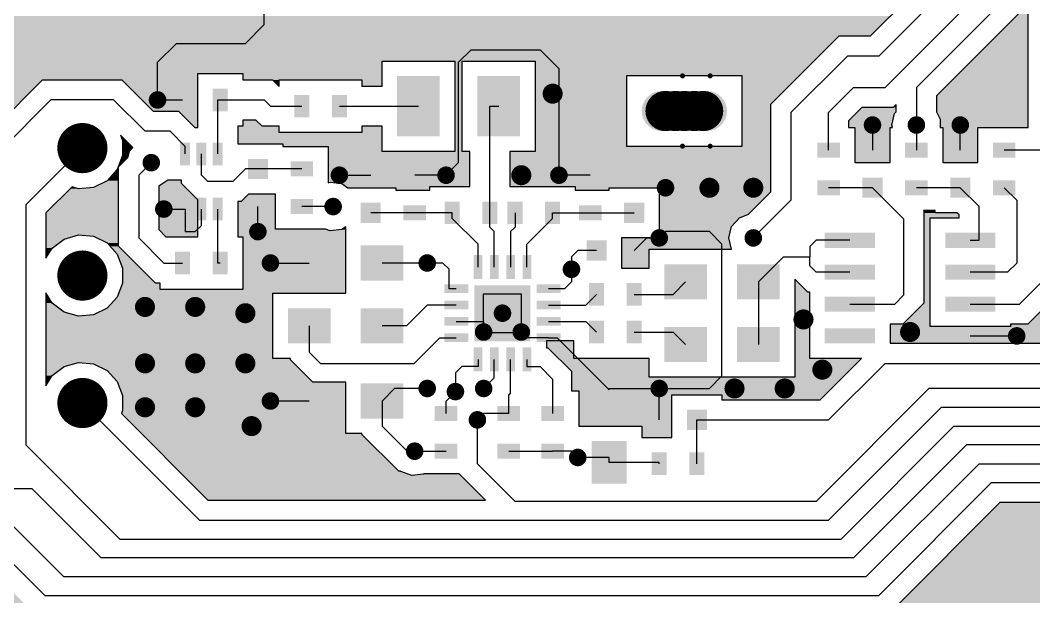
# Model space of a CAD drawing. Extents: x 295 to 953, y 10 to 290.
# Drawn here: x 731.6 to 798.2, y 148.9 to 186.8 of the extents above; entities that cross this region are included whole.
import ezdxf

# ---------------------------------------------------------------- set-up
doc = ezdxf.new("R2010")
doc.units = 0
doc.header["$LTSCALE"] = 5
doc.header["$MEASUREMENT"] = 0
doc.layers.get('0').update_dxf_attribs({"linetype": 'CONTINUOUS', "lineweight": 25})
doc.layers.add('16_COMP_GBR', color=1, linetype='CONTINUOUS')

msp = doc.modelspace()

# ---------------------------------------------------------------- linework, layer by layer
for points, const_width in [([(775.053, 183.106, 1), (775.218, 183.106, 1)], 0.165), ([(776.868, 183.106, 1), (777.033, 183.106, 1)], 0.165), ([(740.314, 181.525, 1), (740.891, 181.525, 1)], 0.577), ([(766.26, 181.938, 1), (766.92, 181.938, 1)], 0.66), ([(773.355, 180.796, 1), (774.675, 180.796, 1)], 1.32), ([(774.015, 180.796, 1), (775.335, 180.796, 1)], 1.32), ([(774.593, 180.796, 1), (775.913, 180.796, 1)], 1.32), ([(775.253, 180.796, 1), (776.573, 180.796, 1)], 1.32), ([(775.83, 180.796, 1), (777.15, 180.796, 1)], 1.32), ([(734.836, 178.357, 1), (736.486, 178.357, 1)], 1.65), ([(787.339, 179.875, 1), (787.916, 179.875, 1)], 0.577), ([(790.226, 179.875, 1), (790.804, 179.875, 1)], 0.577), ([(793.114, 179.875, 1), (793.691, 179.875, 1)], 0.577), ([(775.053, 178.486, 1), (775.218, 178.486, 1)], 0.165), ([(776.868, 178.486, 1), (777.033, 178.486, 1)], 0.165), ([(739.901, 177.4, 1), (740.479, 177.4, 1)], 0.577), ([(752.276, 176.575, 1), (752.854, 176.575, 1)], 0.577), ([(759.289, 176.575, 1), (759.866, 176.575, 1)], 0.577), ([(764.198, 176.575, 1), (764.858, 176.575, 1)], 0.66), ([(766.714, 176.575, 1), (767.291, 176.575, 1)], 0.577), ([(773.726, 175.75, 1), (774.304, 175.75, 1)], 0.577), ([(776.573, 175.75, 1), (777.233, 175.75, 1)], 0.66), ([(779.46, 175.75, 1), (780.12, 175.75, 1)], 0.66), ([(740.726, 174.348, 1), (741.304, 174.348, 1)], 0.577), ([(751.864, 174.513, 1), (752.441, 174.513, 1)], 0.577), ([(746.914, 172.863, 1), (747.491, 172.863, 1)], 0.577), ([(773.314, 172.45, 1), (773.891, 172.45, 1)], 0.577), ([(779.501, 172.45, 1), (780.079, 172.45, 1)], 0.577), ([(734.836, 169.975, 1), (736.486, 169.975, 1)], 1.65), ([(747.739, 170.8, 1), (748.316, 170.8, 1)], 0.577), ([(758.051, 170.8, 1), (758.629, 170.8, 1)], 0.577), ([(767.539, 170.388, 1), (768.116, 170.388, 1)], 0.577), ([(739.448, 167.913, 1), (740.108, 167.913, 1)], 0.66), ([(742.748, 167.913, 1), (743.408, 167.913, 1)], 0.66), ([(746.048, 167.5, 1), (746.708, 167.5, 1)], 0.66), ([(763.001, 167.5, 1), (763.579, 167.5, 1)], 0.577), ([(782.76, 167.088, 1), (783.42, 167.088, 1)], 0.66), ([(761.764, 166.263, 1), (762.341, 166.263, 1)], 0.577), ([(764.239, 166.263, 1), (764.816, 166.263, 1)], 0.577), ([(789.773, 166.263, 1), (790.433, 166.263, 1)], 0.66), ([(796.826, 166.007, 1), (797.404, 166.007, 1)], 0.577), ([(739.448, 164.2, 1), (740.108, 164.2, 1)], 0.66), ([(742.748, 164.2, 1), (743.408, 164.2, 1)], 0.66), ([(746.048, 164.2, 1), (746.708, 164.2, 1)], 0.66), ([(783.998, 163.788, 1), (784.658, 163.788, 1)], 0.66), ([(734.836, 161.593, 1), (736.486, 161.593, 1)], 1.65), ([(758.051, 162.55, 1), (758.629, 162.55, 1)], 0.577), ([(759.908, 162.344, 1), (760.485, 162.344, 1)], 0.577), ([(761.764, 162.55, 1), (762.341, 162.55, 1)], 0.577), ([(773.314, 162.55, 1), (773.891, 162.55, 1)], 0.577), ([(778.223, 162.55, 1), (778.883, 162.55, 1)], 0.66), ([(781.523, 162.55, 1), (782.183, 162.55, 1)], 0.66), ([(747.739, 161.725, 1), (748.316, 161.725, 1)], 0.577), ([(739.448, 161.313, 1), (740.108, 161.313, 1)], 0.66), ([(742.748, 161.313, 1), (743.408, 161.313, 1)], 0.66), ([(746.46, 160.075, 1), (747.12, 160.075, 1)], 0.66), ([(761.351, 160.488, 1), (761.929, 160.488, 1)], 0.577), ([(757.226, 158.425, 1), (757.804, 158.425, 1)], 0.577), ([(767.951, 158.013, 1), (768.529, 158.013, 1)], 0.577)]:
    msp.add_lwpolyline(points, format="xyb", close=True, dxfattribs=dict(const_width=const_width))
for points in [[(759.165, 183.093), (759.165, 179.133), (756.36, 183.093), (756.36, 179.133)], [(764.445, 183.093), (764.445, 179.133), (761.64, 183.093), (761.64, 179.133)], [(742.748, 182.268), (742.748, 180.783), (741.758, 182.268), (741.758, 180.783)], [(745.223, 182.268), (745.223, 180.783), (744.233, 182.268), (744.233, 180.783)], [(750.585, 181.855), (750.585, 180.37), (749.595, 181.855), (749.595, 180.37)], [(753.06, 181.855), (753.06, 180.37), (752.07, 181.855), (752.07, 180.37)], [(742.748, 178.72), (742.748, 177.235), (742.088, 178.72), (742.088, 177.235)], [(743.82, 178.72), (743.82, 177.235), (743.16, 178.72), (743.16, 177.235)], [(744.893, 178.72), (744.893, 177.235), (744.233, 178.72), (744.233, 177.235)], [(785.483, 178.72), (785.483, 177.73), (783.998, 178.72), (783.998, 177.73)], [(788.288, 178.885), (788.288, 177.565), (786.968, 178.885), (786.968, 177.565)], [(791.258, 178.72), (791.258, 177.73), (789.773, 178.72), (789.773, 177.73)], [(794.063, 178.885), (794.063, 177.565), (792.743, 178.885), (792.743, 177.565)], [(797.033, 178.72), (797.033, 177.73), (795.548, 178.72), (795.548, 177.73)], [(747.863, 177.648), (747.863, 176.328), (746.543, 177.648), (746.543, 176.328)], [(750.833, 177.483), (750.833, 176.493), (749.348, 177.483), (749.348, 176.493)], [(755.288, 177.235), (755.288, 175.915), (753.968, 177.235), (753.968, 175.915)], [(758.258, 177.07), (758.258, 176.08), (756.773, 177.07), (756.773, 176.08)], [(769.808, 177.07), (769.808, 176.08), (768.323, 177.07), (768.323, 176.08)], [(772.613, 177.235), (772.613, 175.915), (771.293, 177.235), (771.293, 175.915)], [(785.483, 176.245), (785.483, 175.255), (783.998, 176.245), (783.998, 175.255)], [(788.288, 176.41), (788.288, 175.09), (786.968, 176.41), (786.968, 175.09)], [(791.258, 176.245), (791.258, 175.255), (789.773, 176.245), (789.773, 175.255)], [(794.063, 176.41), (794.063, 175.09), (792.743, 176.41), (792.743, 175.09)], [(797.033, 176.245), (797.033, 175.255), (795.548, 176.245), (795.548, 175.255)], [(742.748, 175.09), (742.748, 173.605), (742.088, 175.09), (742.088, 173.605)], [(743.82, 175.09), (743.82, 173.605), (743.16, 175.09), (743.16, 173.605)], [(744.893, 175.09), (744.893, 173.605), (744.233, 175.09), (744.233, 173.605)], [(747.863, 175.173), (747.863, 173.853), (746.543, 175.173), (746.543, 173.853)], [(750.833, 175.008), (750.833, 174.018), (749.348, 175.008), (749.348, 174.018)], [(755.288, 174.76), (755.288, 173.44), (753.968, 174.76), (753.968, 173.44)], [(760.485, 174.843), (760.485, 173.358), (759.495, 174.843), (759.495, 173.358)], [(762.96, 174.843), (762.96, 173.358), (761.97, 174.843), (761.97, 173.358)], [(764.61, 174.843), (764.61, 173.358), (763.62, 174.843), (763.62, 173.358)], [(767.085, 174.843), (767.085, 173.358), (766.095, 174.843), (766.095, 173.358)], [(772.613, 174.76), (772.613, 173.44), (771.293, 174.76), (771.293, 173.44)], [(758.258, 174.595), (758.258, 173.605), (756.773, 174.595), (756.773, 173.605)], [(769.808, 174.595), (769.808, 173.605), (768.323, 174.595), (768.323, 173.605)], [(787.793, 172.788), (787.793, 171.798), (784.493, 172.788), (784.493, 171.798)], [(795.713, 172.788), (795.713, 171.798), (792.413, 172.788), (792.413, 171.798)], [(770.138, 172.285), (770.138, 170.965), (768.818, 172.285), (768.818, 170.965)], [(772.613, 172.285), (772.613, 170.965), (771.293, 172.285), (771.293, 170.965)], [(742.748, 171.543), (742.748, 170.058), (741.758, 171.543), (741.758, 170.058)], [(745.223, 171.543), (745.223, 170.058), (744.233, 171.543), (744.233, 170.058)], [(751.988, 171.955), (751.988, 169.645), (749.183, 171.955), (749.183, 169.645)], [(756.773, 171.955), (756.773, 169.645), (753.968, 171.955), (753.968, 169.645)], [(761.97, 171.32), (761.97, 169.752), (761.393, 171.32), (761.393, 169.752)], [(763.043, 171.32), (763.043, 169.752), (762.465, 171.32), (762.465, 169.752)], [(764.115, 171.32), (764.115, 169.752), (763.538, 171.32), (763.538, 169.752)], [(765.188, 171.32), (765.188, 169.752), (764.61, 171.32), (764.61, 169.752)], [(776.738, 170.718), (776.738, 168.408), (773.933, 170.718), (773.933, 168.408)], [(781.523, 170.718), (781.523, 168.408), (778.718, 170.718), (778.718, 168.408)], [(787.793, 170.693), (787.793, 169.703), (784.493, 170.693), (784.493, 169.703)], [(795.713, 170.693), (795.713, 169.703), (792.413, 170.693), (792.413, 169.703)], [(761.038, 169.398), (761.038, 168.82), (759.47, 169.398), (759.47, 168.82)], [(765.13, 169.34), (765.13, 165.66), (761.45, 169.34), (761.45, 165.66)], [(767.11, 169.398), (767.11, 168.82), (765.542, 169.398), (765.542, 168.82)], [(769.973, 169.48), (769.973, 167.995), (768.983, 169.48), (768.983, 167.995)], [(772.448, 169.48), (772.448, 167.995), (771.458, 169.48), (771.458, 167.995)], [(761.038, 168.325), (761.038, 167.748), (759.47, 168.325), (759.47, 167.748)], [(767.11, 168.325), (767.11, 167.748), (765.542, 168.325), (765.542, 167.748)], [(787.793, 168.597), (787.793, 167.607), (784.493, 168.597), (784.493, 167.607)], [(795.713, 168.597), (795.713, 167.607), (792.413, 168.597), (792.413, 167.607)], [(751.988, 167.83), (751.988, 165.52), (749.183, 167.83), (749.183, 165.52)], [(756.773, 167.83), (756.773, 165.52), (753.968, 167.83), (753.968, 165.52)], [(761.038, 167.253), (761.038, 166.675), (759.47, 167.253), (759.47, 166.675)], [(767.11, 167.253), (767.11, 166.675), (765.542, 167.253), (765.542, 166.675)], [(769.973, 167.005), (769.973, 165.52), (768.983, 167.005), (768.983, 165.52)], [(772.448, 167.005), (772.448, 165.52), (771.458, 167.005), (771.458, 165.52)], [(761.038, 166.18), (761.038, 165.603), (759.47, 166.18), (759.47, 165.603)], [(767.11, 166.18), (767.11, 165.603), (765.542, 166.18), (765.542, 165.603)], [(776.738, 166.593), (776.738, 164.283), (773.933, 166.593), (773.933, 164.283)], [(781.523, 166.593), (781.523, 164.283), (778.718, 166.593), (778.718, 164.283)], [(787.793, 166.502), (787.793, 165.512), (784.493, 166.502), (784.493, 165.512)], [(795.713, 166.502), (795.713, 165.512), (792.413, 166.502), (792.413, 165.512)], [(761.97, 165.248), (761.97, 163.68), (761.393, 165.248), (761.393, 163.68)], [(763.043, 165.248), (763.043, 163.68), (762.465, 165.248), (762.465, 163.68)], [(764.115, 165.248), (764.115, 163.68), (763.538, 165.248), (763.538, 163.68)], [(765.188, 165.248), (765.188, 163.68), (764.61, 165.248), (764.61, 163.68)], [(771.458, 163.87), (771.458, 161.065), (769.148, 163.87), (769.148, 161.065)], [(751.988, 162.88), (751.988, 160.57), (749.183, 162.88), (749.183, 160.57)], [(756.773, 162.88), (756.773, 160.57), (753.968, 162.88), (753.968, 160.57)], [(760.32, 161.395), (760.32, 160.405), (758.835, 161.395), (758.835, 160.405)], [(764.445, 161.395), (764.445, 160.405), (762.96, 161.395), (762.96, 160.405)], [(767.333, 161.395), (767.333, 160.405), (765.848, 161.395), (765.848, 160.405)], [(774.263, 161.148), (774.263, 159.828), (772.943, 161.148), (772.943, 159.828)], [(776.738, 161.148), (776.738, 159.828), (775.418, 161.148), (775.418, 159.828)], [(760.32, 158.92), (760.32, 157.93), (758.835, 158.92), (758.835, 157.93)], [(764.445, 158.92), (764.445, 157.93), (762.96, 158.92), (762.96, 157.93)], [(767.333, 158.92), (767.333, 157.93), (765.848, 158.92), (765.848, 157.93)], [(771.458, 159.085), (771.458, 156.28), (769.148, 159.085), (769.148, 156.28)], [(774.098, 158.343), (774.098, 156.858), (773.108, 158.343), (773.108, 156.858)], [(776.573, 158.343), (776.573, 156.858), (775.583, 158.343), (775.583, 156.858)]]:
    msp.add_solid(points)
at = {"layer": '16_COMP_GBR', "color": 7}
for p, q in [((797.528, 191.425), (788.453, 182.35)), ((790.515, 182.35), (799.59, 191.425)), ((787.494, 185.732), (792.695, 190.935)), ((800.91, 190.879), (791.835, 181.804)), ((747.615, 186.475), (747.615, 190.188)), ((794.228, 190.6), (788.04, 184.413)), ((797.858, 179.71), (797.858, 187.574)), ((747.615, 186.475), (746.378, 185.238)), ((780.945, 181.246), (785.431, 185.732)), ((785.431, 185.732), (787.494, 185.732)), ((741.84, 185.238), (740.603, 184)), ((741.84, 185.238), (746.378, 185.238)), ((761.228, 184.825), (760.403, 184)), ((761.228, 184.825), (765.765, 184.825)), ((767.003, 183.588), (765.765, 184.825)), ((740.603, 181.525), (740.603, 184)), ((755.37, 184.083), (760.155, 184.083)), ((755.37, 182.433), (755.37, 184.083)), ((760.155, 184.083), (760.155, 178.143)), ((760.403, 177.4), (760.403, 184)), ((760.65, 184.083), (765.435, 184.083)), ((760.65, 178.143), (760.65, 184.083)), ((765.435, 184.083), (765.435, 178.143)), ((782.265, 180.7), (785.978, 184.413)), ((788.04, 184.413), (785.978, 184.413)), ((767.003, 183.588), (767.003, 176.575)), ((728.97, 178.771), (733.044, 182.845)), ((733.044, 182.845), (738.261, 182.845)), ((738.261, 182.845), (740.324, 180.783)), ((743.243, 183.258), (746.213, 183.258)), ((743.243, 182.073), (743.243, 183.258)), ((746.213, 183.258), (746.213, 182.845)), ((746.213, 182.845), (748.161, 182.845)), ((748.161, 182.845), (748.574, 182.433)), ((748.605, 182.845), (754.05, 182.845)), ((748.605, 182.433), (748.605, 182.845)), ((754.05, 182.845), (754.05, 182.433)), ((771.458, 183.106), (771.458, 178.486)), ((773.555, 183.106), (771.458, 183.106)), ((773.556, 183.106), (773.555, 183.106)), ((775.135, 183.106), (773.556, 183.106)), ((775.452, 183.106), (775.135, 183.106)), ((775.454, 183.106), (775.452, 183.106)), ((776.95, 183.106), (775.454, 183.106)), ((779.048, 183.106), (776.95, 183.106)), ((779.048, 178.486), (779.048, 183.106)), ((743.243, 182.071), (743.243, 182.073)), ((743.243, 179.71), (743.243, 182.071)), ((748.574, 182.433), (748.605, 182.433)), ((754.05, 182.433), (755.37, 182.433)), ((786.39, 182.35), (784.74, 180.7)), ((786.39, 182.35), (788.453, 182.35)), ((790.515, 182.35), (790.515, 179.875)), ((730.29, 178.225), (733.59, 181.525)), ((737.715, 181.525), (733.59, 181.525)), ((737.715, 181.525), (739.778, 179.463)), ((740.603, 181.525), (742.253, 181.525)), ((744.563, 181.525), (744.728, 181.525)), ((744.563, 177.978), (744.563, 181.525)), ((744.728, 181.525), (747.615, 181.525)), ((748.028, 181.113), (747.615, 181.525)), ((791.835, 181.804), (791.835, 180.733)), ((740.324, 180.783), (741.974, 180.783)), ((741.974, 180.783), (743.048, 179.71)), ((748.028, 181.113), (750.09, 181.113)), ((752.565, 181.113), (757.763, 181.113)), ((762.465, 181.113), (763.043, 181.113)), ((762.465, 174.1), (762.465, 181.113)), ((780.945, 175.471), (780.945, 181.246)), ((782.265, 180.7), (782.265, 174.925)), ((784.74, 178.225), (784.74, 180.7)), ((786.936, 181.03), (786.06, 180.154)), ((788.999, 181.03), (786.936, 181.03)), ((789.195, 181.225), (788.999, 181.03)), ((789.086, 180.626), (789.195, 180.749)), ((789.195, 180.749), (789.195, 181.225)), ((791.835, 180.733), (792.083, 180.261)), ((746.213, 180.205), (746.213, 179.793)), ((747.069, 180.205), (746.213, 180.205)), ((747.481, 179.793), (747.069, 180.205)), ((786.06, 180.154), (786.06, 179.71)), ((788.9, 179.875), (789.086, 180.626)), ((792.083, 180.261), (792.083, 179.71)), ((741.428, 179.463), (739.778, 179.463)), ((741.428, 179.463), (742.418, 178.473)), ((743.048, 179.71), (743.243, 179.71)), ((745.883, 179.793), (745.883, 178.638)), ((746.213, 179.793), (745.883, 179.793)), ((748.605, 179.793), (747.481, 179.793)), ((748.605, 179.38), (748.605, 179.793)), ((754.05, 179.38), (748.605, 179.38)), ((754.05, 179.793), (754.05, 179.38)), ((755.37, 179.793), (754.05, 179.793)), ((755.37, 178.143), (755.37, 179.793)), ((786.06, 179.71), (786.473, 179.71)), ((786.473, 179.71), (786.473, 177.4)), ((787.628, 179.875), (787.628, 178.225)), ((788.783, 179.71), (788.941, 179.71)), ((788.783, 177.4), (788.783, 179.71)), ((788.941, 179.71), (788.9, 179.875)), ((790.515, 179.875), (790.515, 178.225)), ((792.083, 179.71), (792.248, 179.71)), ((792.248, 179.71), (792.248, 177.4)), ((793.403, 178.225), (793.403, 179.875)), ((794.558, 179.71), (797.858, 179.71)), ((794.558, 177.4), (794.558, 179.71)), ((738.161, 179.212), (738.301, 178.85)), ((738.977, 178.395), (738.161, 179.212)), ((738.301, 178.85), (738.301, 177.864)), ((735.661, 178.357), (731.94, 174.636)), ((738.657, 177.735), (738.761, 178.151)), ((738.761, 178.151), (738.977, 178.395)), ((742.418, 177.978), (742.418, 178.473)), ((745.883, 178.638), (748.853, 178.638)), ((748.853, 178.638), (748.853, 178.473)), ((748.853, 178.473), (751.823, 178.473)), ((751.823, 178.473), (751.823, 176.064)), ((760.155, 178.143), (755.37, 178.143)), ((761.145, 178.143), (760.65, 178.143)), ((761.145, 175.833), (761.145, 178.143)), ((763.785, 178.143), (763.785, 175.833)), ((765.435, 178.143), (763.785, 178.143)), ((771.458, 178.486), (773.555, 178.486)), ((773.555, 178.486), (773.556, 178.486)), ((773.556, 178.486), (775.135, 178.486)), ((775.135, 178.486), (775.452, 178.486)), ((775.452, 178.486), (775.454, 178.486)), ((775.454, 178.486), (776.95, 178.486)), ((776.95, 178.486), (779.048, 178.486)), ((799.178, 178.225), (796.29, 178.225)), ((738.301, 177.864), (737.944, 176.943)), ((738.045, 177.121), (738.657, 177.735)), ((740.19, 177.4), (739.365, 176.575)), ((743.49, 176.575), (743.49, 177.978)), ((759.578, 176.575), (760.403, 177.4)), ((786.473, 177.4), (788.783, 177.4)), ((792.248, 177.4), (794.558, 177.4)), ((737.944, 176.943), (737.279, 176.214)), ((738.045, 171.904), (738.045, 177.121)), ((745.553, 176.163), (746.378, 176.988)), ((747.203, 176.988), (746.378, 176.988)), ((750.09, 176.988), (747.203, 176.988)), ((737.279, 176.214), (736.397, 175.773)), ((739.365, 176.575), (739.365, 172.45)), ((741.277, 176.245), (740.763, 175.89)), ((742.17, 176.245), (741.277, 176.245)), ((742.17, 176.029), (742.17, 176.245)), ((743.243, 174.956), (742.17, 176.029)), ((743.49, 176.575), (743.903, 176.163)), ((745.553, 176.163), (743.903, 176.163)), ((751.823, 176.064), (751.958, 176.116)), ((751.958, 176.116), (752.725, 176.022)), ((752.565, 176.575), (754.628, 176.575)), ((752.725, 176.022), (753.119, 175.75)), ((759.578, 176.575), (757.515, 176.575)), ((769.065, 176.575), (767.003, 176.575)), ((734.978, 175.806), (733.26, 174.09)), ((735.413, 175.682), (734.978, 175.806)), ((736.397, 175.773), (735.413, 175.682)), ((740.763, 175.89), (740.685, 175.88)), ((740.685, 175.88), (740.685, 172.996)), ((746.595, 175.338), (746.099, 174.843)), ((748.358, 175.338), (746.595, 175.338)), ((748.358, 173.027), (748.358, 175.338)), ((753.119, 175.75), (756.278, 175.75)), ((756.278, 175.75), (756.278, 175.585)), ((756.278, 175.585), (758.505, 175.585)), ((758.505, 175.833), (761.145, 175.833)), ((758.505, 175.585), (758.505, 175.833)), ((763.785, 175.833), (768.075, 175.833)), ((768.075, 175.833), (768.075, 175.585)), ((768.075, 175.585), (770.303, 175.585)), ((770.303, 175.75), (773.603, 175.75)), ((770.303, 175.585), (770.303, 175.75)), ((773.603, 175.75), (773.603, 172.45)), ((779.483, 174.011), (780.945, 175.471)), ((787.628, 175.75), (784.74, 175.75)), ((787.628, 175.75), (789.69, 173.688)), ((793.403, 175.75), (790.515, 175.75)), ((793.403, 175.75), (794.64, 174.513)), ((796.29, 175.75), (797.115, 174.925)), ((743.243, 174.895), (743.243, 174.956)), ((743.243, 174.894), (743.243, 174.895)), ((743.243, 172.533), (743.243, 174.894)), ((745.883, 174.843), (745.883, 172.533)), ((746.099, 174.843), (745.883, 174.843)), ((779.79, 172.45), (782.265, 174.925)), ((797.115, 174.925), (797.115, 170.8)), ((731.94, 174.636), (731.94, 158.838)), ((733.26, 174.09), (733.26, 171.114)), ((741.015, 174.348), (742.418, 174.348)), ((742.418, 174.348), (742.418, 172.863)), ((743.49, 173.275), (743.49, 174.348)), ((744.563, 170.8), (744.563, 174.348)), ((747.203, 172.863), (747.203, 174.513)), ((752.153, 174.513), (750.09, 174.513)), ((757.515, 174.1), (754.628, 174.1)), ((759.99, 174.1), (757.515, 174.1)), ((759.99, 173.729), (759.99, 174.1)), ((762.465, 173.151), (762.465, 174.1)), ((764.115, 174.1), (764.115, 173.151)), ((766.59, 173.729), (766.59, 174.1)), ((766.59, 174.1), (769.065, 174.1)), ((769.065, 174.1), (771.953, 174.1)), ((778.873, 173.778), (779.483, 174.011)), ((790.98, 174.265), (791.01, 174.234)), ((791.753, 174.265), (790.98, 174.265)), ((791.01, 174.234), (791.01, 168.158)), ((791.753, 174.1), (791.753, 174.265)), ((793.186, 174.1), (791.753, 174.1)), ((793.32, 173.966), (793.186, 174.1)), ((794.64, 172.293), (794.64, 174.513)), ((759.99, 173.729), (761.681, 172.038)), ((766.59, 173.729), (764.899, 172.038)), ((778.361, 173.201), (778.873, 173.778)), ((789.69, 168.705), (789.69, 173.688)), ((791.423, 173.778), (793.32, 173.778)), ((791.423, 166.617), (791.423, 173.778)), ((793.32, 173.778), (793.32, 173.966)), ((740.685, 172.996), (741.15, 172.533)), ((742.418, 172.863), (743.078, 172.863)), ((743.49, 173.275), (743.078, 172.863)), ((751.648, 173.027), (748.358, 173.027)), ((751.958, 172.91), (751.648, 173.027)), ((752.725, 173.003), (751.958, 172.91)), ((752.978, 173.178), (752.725, 173.003)), ((752.978, 168.82), (752.978, 173.178)), ((762.465, 173.151), (762.754, 172.863)), ((762.754, 170.536), (762.754, 172.863)), ((763.826, 172.863), (764.115, 173.151)), ((763.826, 172.863), (763.826, 170.536)), ((773.603, 172.45), (774.015, 172.863)), ((776.903, 172.863), (774.015, 172.863)), ((776.903, 172.863), (777.728, 172.038)), ((778.175, 172.45), (778.361, 173.201)), ((733.676, 171.785), (734.463, 172.379)), ((734.463, 172.379), (735.413, 172.65)), ((735.413, 172.65), (736.397, 172.559)), ((736.397, 172.559), (737.279, 172.118)), ((737.279, 172.118), (737.944, 171.389)), ((741.015, 170.8), (739.365, 172.45)), ((741.15, 172.533), (743.243, 172.533)), ((745.883, 172.533), (746.213, 172.533)), ((746.213, 172.533), (746.213, 169.068)), ((761.681, 170.536), (761.681, 172.038)), ((764.899, 170.536), (764.899, 172.038)), ((771.128, 172.45), (771.128, 170.47)), ((773.603, 172.45), (771.128, 172.45)), ((771.953, 171.625), (772.778, 172.45)), ((772.778, 172.45), (773.603, 172.45)), ((777.728, 163.375), (777.728, 172.038)), ((778.358, 171.708), (778.175, 172.45)), ((783.503, 171.881), (783.915, 172.293)), ((786.143, 172.293), (783.915, 172.293)), ((794.063, 172.293), (794.64, 172.293)), ((733.26, 171.114), (733.676, 171.785)), ((737.944, 171.389), (738.301, 170.468)), ((740.469, 169.48), (738.045, 171.904)), ((767.828, 171.213), (768.24, 171.625)), ((769.478, 171.625), (768.24, 171.625)), ((772.943, 171.708), (778.358, 171.708)), ((772.943, 170.47), (772.943, 171.708)), ((783.503, 171.881), (783.503, 171.213)), ((741.015, 170.8), (742.253, 170.8)), ((744.728, 170.8), (744.563, 170.8)), ((748.028, 170.8), (750.585, 170.8)), ((758.34, 170.8), (755.37, 170.8)), ((759.371, 170.8), (758.34, 170.8)), ((759.371, 170.8), (759.784, 170.388)), ((767.828, 171.213), (767.828, 170.388)), ((780.12, 169.563), (781.77, 171.213)), ((781.77, 171.213), (783.503, 171.213)), ((783.503, 170.61), (783.503, 171.213)), ((796.513, 170.198), (797.115, 170.8)), ((738.301, 170.468), (738.301, 169.482)), ((759.784, 169.109), (759.784, 170.388)), ((767.828, 170.388), (767.828, 169.563)), ((771.128, 170.47), (772.943, 170.47)), ((783.503, 170.61), (783.915, 170.198)), ((786.143, 170.198), (783.915, 170.198)), ((796.513, 170.198), (794.063, 170.198)), ((738.301, 169.482), (737.944, 168.561)), ((740.768, 169.48), (740.469, 169.48)), ((740.768, 169.068), (740.768, 169.48)), ((767.374, 169.109), (767.828, 169.563)), ((775.335, 169.563), (774.51, 168.738)), ((780.12, 169.563), (780.12, 165.438)), ((782.513, 169.734), (782.513, 163.293)), ((783.369, 168.878), (782.513, 169.734)), ((799.178, 169.975), (797.305, 168.102)), ((800.498, 169.429), (797.851, 166.782)), ((733.26, 168.837), (733.26, 162.732)), ((733.676, 168.165), (733.26, 168.837)), ((746.213, 169.068), (740.768, 169.068)), ((748.193, 168.82), (752.978, 168.82)), ((748.193, 164.53), (748.193, 168.82)), ((760.254, 169.109), (759.784, 169.109)), ((762.028, 168.762), (762.028, 166.238)), ((764.552, 168.762), (762.028, 168.762)), ((764.552, 166.238), (764.552, 168.762)), ((767.374, 169.109), (766.326, 169.109)), ((769.478, 168.738), (768.776, 168.036)), ((771.953, 168.738), (774.51, 168.738)), ((783.503, 168.878), (783.369, 168.878)), ((783.503, 164.522), (783.503, 168.878)), ((789.69, 168.705), (789.088, 168.102)), ((734.463, 167.571), (733.676, 168.165)), ((737.944, 168.561), (737.279, 167.832)), ((756.979, 166.675), (758.34, 168.036)), ((760.254, 168.036), (758.34, 168.036)), ((766.326, 168.036), (768.776, 168.036)), ((786.143, 168.102), (789.088, 168.102)), ((791.01, 168.158), (789.634, 166.782)), ((794.063, 168.102), (797.305, 168.102)), ((735.413, 167.3), (734.463, 167.571)), ((736.397, 167.391), (735.413, 167.3)), ((737.279, 167.832), (736.397, 167.391)), ((750.585, 166.675), (750.585, 164.943)), ((756.979, 166.675), (755.37, 166.675)), ((760.254, 166.964), (762.053, 166.964)), ((762.053, 166.964), (762.053, 166.263)), ((766.326, 166.964), (768.776, 166.964)), ((769.478, 166.263), (768.776, 166.964)), ((788.783, 166.782), (788.783, 165.52)), ((789.634, 166.782), (788.783, 166.782)), ((796.703, 166.782), (796.703, 166.617)), ((797.851, 166.782), (796.703, 166.782)), ((762.028, 166.238), (764.552, 166.238)), ((764.528, 165.891), (764.528, 166.263)), ((771.953, 166.263), (774.51, 166.263)), ((775.335, 165.438), (774.51, 166.263)), ((796.703, 166.617), (791.423, 166.617)), ((794.063, 166.007), (797.115, 166.007)), ((759.165, 165.891), (757.474, 164.2)), ((759.165, 165.891), (760.254, 165.891)), ((766.326, 165.891), (764.528, 165.891)), ((766.178, 165.685), (766.178, 165.231)), ((767.993, 165.685), (766.178, 165.685)), ((766.326, 165.891), (766.879, 165.891)), ((770.303, 162.468), (766.879, 165.891)), ((767.993, 164.53), (767.993, 165.685)), ((788.783, 165.52), (798.631, 165.52)), ((751.328, 164.2), (750.585, 164.943)), ((766.178, 165.231), (766.278, 165.231)), ((766.278, 165.231), (767.828, 163.682)), ((733.676, 163.403), (734.463, 163.997)), ((734.463, 163.997), (735.413, 164.268)), ((735.413, 164.268), (736.397, 164.177)), ((736.397, 164.177), (737.279, 163.736)), ((749.348, 164.53), (748.193, 164.53)), ((749.348, 164.429), (749.348, 164.53)), ((750.814, 162.963), (749.348, 164.429)), ((751.328, 164.2), (757.474, 164.2)), ((760.196, 163.581), (760.609, 163.994)), ((761.681, 163.994), (760.609, 163.994)), ((761.681, 164.464), (761.681, 163.994)), ((762.754, 163.251), (762.754, 164.464)), ((763.826, 162.261), (763.826, 164.464)), ((764.899, 164.464), (764.899, 163.994)), ((764.899, 163.994), (765.765, 163.994)), ((766.59, 163.169), (765.765, 163.994)), ((772.943, 164.53), (767.993, 164.53)), ((772.943, 163.293), (772.943, 164.53)), ((786.908, 164.522), (783.503, 164.522)), ((784.194, 161.808), (786.908, 164.522)), ((788.453, 164.2), (784.74, 160.488)), ((788.453, 164.2), (799.178, 164.2)), ((733.26, 162.732), (733.676, 163.403)), ((737.279, 163.736), (737.944, 163.007)), ((760.196, 163.581), (760.196, 162.344)), ((767.828, 163.682), (767.828, 162.385)), ((777.728, 163.375), (776.903, 162.55)), ((737.944, 163.007), (738.301, 162.086)), ((752.978, 162.963), (750.814, 162.963)), ((752.978, 159.58), (752.978, 162.963)), ((762.053, 162.55), (762.754, 163.251)), ((766.59, 163.169), (766.59, 160.9)), ((782.513, 163.293), (772.943, 163.293)), ((738.301, 162.086), (738.301, 161.1)), ((755.37, 161.725), (756.195, 162.55)), ((758.34, 162.55), (756.195, 162.55)), ((760.196, 162.344), (759.578, 161.725)), ((763.826, 162.261), (763.703, 162.138)), ((763.703, 160.9), (763.703, 162.138)), ((767.828, 162.385), (768.323, 162.385)), ((768.323, 162.385), (768.323, 160.075)), ((770.303, 162.55), (773.603, 162.55)), ((770.303, 162.468), (770.303, 162.55)), ((773.603, 162.55), (776.903, 162.55)), ((773.603, 160.488), (773.603, 162.55)), ((774.428, 162.138), (777.728, 162.138)), ((774.428, 159.333), (774.428, 162.138)), ((777.728, 162.138), (777.728, 161.808)), ((783.915, 155.125), (791.34, 162.55)), ((811.553, 162.55), (791.34, 162.55)), ((735.661, 161.593), (743.366, 153.888)), ((750.585, 161.725), (748.028, 161.725)), ((755.37, 161.725), (755.37, 160.075)), ((759.578, 160.9), (759.578, 161.725)), ((777.728, 161.808), (784.194, 161.808)), ((738.301, 161.1), (738.223, 160.898)), ((738.223, 160.898), (743.912, 155.208)), ((761.64, 160.488), (762.053, 160.9)), ((763.703, 160.9), (762.053, 160.9)), ((792.165, 161.313), (784.74, 153.888)), ((792.165, 161.313), (810.728, 161.313)), ((757.02, 158.425), (755.37, 160.075)), ((761.64, 157.6), (761.64, 160.488)), ((768.323, 160.075), (772.448, 160.075)), ((772.448, 160.075), (772.448, 159.333)), ((776.078, 160.488), (784.74, 160.488)), ((776.078, 157.6), (776.078, 160.488)), ((792.99, 160.075), (785.565, 152.65)), ((792.99, 160.075), (809.903, 160.075)), ((754.05, 159.58), (752.978, 159.58)), ((754.05, 159.529), (754.05, 159.58)), ((756.474, 157.105), (754.05, 159.529)), ((772.448, 159.333), (774.428, 159.333)), ((738.128, 152.65), (731.94, 158.838)), ((786.39, 151.413), (793.815, 158.838)), ((809.078, 158.838), (793.815, 158.838)), ((757.02, 158.425), (757.515, 158.425)), ((757.515, 158.425), (759.578, 158.425)), ((763.703, 158.425), (766.59, 158.425)), ((767.828, 158.425), (766.59, 158.425)), ((768.24, 158.013), (767.828, 158.425)), ((770.303, 158.013), (768.24, 158.013)), ((770.303, 157.683), (770.303, 158.013)), ((761.64, 157.6), (764.115, 155.125)), ((773.603, 157.683), (770.303, 157.683)), ((773.603, 157.6), (773.603, 157.683)), ((794.64, 157.6), (787.215, 150.175)), ((794.64, 157.6), (808.253, 157.6)), ((756.589, 157.105), (756.474, 157.105)), ((756.598, 157.097), (756.589, 157.105)), ((757.32, 156.823), (756.598, 157.097)), ((758.088, 156.915), (757.32, 156.823)), ((758.124, 156.94), (758.088, 156.915)), ((760.434, 156.94), (758.124, 156.94)), ((762.165, 155.208), (760.434, 156.94)), ((795.465, 156.363), (788.04, 148.938)), ((795.465, 156.363), (807.428, 156.363)), ((732.353, 155.95), (730.29, 155.95)), ((732.353, 155.95), (736.89, 151.413)), ((743.912, 155.208), (762.165, 155.208)), ((783.915, 155.125), (764.115, 155.125)), ((796.011, 155.042), (789.165, 148.195)), ((806.881, 155.042), (796.011, 155.042)), ((734.415, 150.175), (730.29, 154.3)), ((743.366, 153.888), (784.74, 153.888)), ((733.178, 148.938), (729.053, 153.063)), ((738.128, 152.65), (785.565, 152.65)), ((786.39, 151.413), (736.89, 151.413)), ((734.415, 150.175), (787.215, 150.175)), ((733.178, 148.938), (788.04, 148.938))]:
    msp.add_line(p, q, dxfattribs=at)
for points in [[(791.835, 181.804), (797.605, 187.574), (797.858, 181.804), (797.858, 187.574)], [(705.426, 185.732), (706.746, 187.053), (787.494, 185.732), (788.813, 187.053)], [(704.849, 185.155), (705.426, 185.732), (784.854, 185.155), (785.431, 185.732)], [(705.426, 185.732), (705.426, 185.732), (785.431, 185.732), (787.494, 185.732)], [(694.454, 184.083), (695.363, 184.99), (783.781, 184.083), (784.689, 184.99)], [(698.033, 184.99), (698.033, 185.155), (784.689, 184.99), (784.854, 185.155)], [(694.289, 183.918), (694.454, 184.082), (755.37, 183.918), (755.37, 184.082)], [(694.454, 184.082), (694.454, 184.083), (755.37, 184.082), (760.155, 184.083)], [(760.155, 184.082), (760.155, 184.083), (760.65, 184.082), (765.435, 184.083)], [(760.155, 178.143), (760.155, 184.082), (760.65, 178.143), (760.65, 184.082)], [(765.435, 183.106), (765.435, 184.083), (782.805, 183.106), (783.781, 184.083)], [(690.36, 183.258), (690.36, 183.505), (755.37, 183.258), (755.37, 183.505)], [(693, 183.505), (693, 183.918), (755.37, 183.505), (755.37, 183.918)], [(690.36, 183.257), (690.36, 183.258), (743.243, 183.257), (746.213, 183.258)], [(690.36, 182.845), (690.36, 183.257), (743.243, 182.845), (743.243, 183.257)], [(690.36, 181.971), (690.36, 182.845), (732.169, 181.971), (733.044, 182.845)], [(690.36, 182.845), (690.36, 182.845), (733.044, 182.845), (738.261, 182.845)], [(740.324, 180.783), (738.261, 182.845), (743.243, 180.783), (743.243, 182.845)], [(746.213, 182.845), (746.213, 183.258), (755.37, 182.845), (755.37, 183.258)], [(748.574, 182.433), (748.161, 182.845), (748.605, 182.433), (748.605, 182.845)], [(748.161, 182.845), (748.161, 182.845), (748.605, 182.845), (754.05, 182.845)], [(754.05, 182.433), (754.05, 182.845), (755.37, 182.433), (755.37, 182.845)], [(765.435, 178.486), (765.435, 183.106), (771.458, 178.486), (771.458, 183.106)], [(765.435, 183.106), (765.435, 183.106), (771.458, 183.106), (776.95, 183.106)], [(779.048, 181.246), (779.048, 183.106), (780.945, 181.246), (782.805, 183.106)], [(773.035, 181.893), (773.263, 182.015), (777.47, 181.893), (777.242, 182.015)], [(773.263, 182.015), (773.51, 182.091), (777.242, 182.015), (776.995, 182.091)], [(773.51, 182.091), (773.768, 182.116), (776.995, 182.091), (776.738, 182.116)], [(690.608, 181.499), (690.36, 181.971), (731.698, 181.499), (732.169, 181.971)], [(690.608, 181.032), (690.608, 181.499), (731.231, 181.032), (731.698, 181.499)], [(772.548, 181.301), (772.67, 181.528), (777.957, 181.301), (777.835, 181.528)], [(772.67, 181.528), (772.834, 181.73), (777.835, 181.528), (777.671, 181.73)], [(772.834, 181.73), (773.035, 181.893), (777.671, 181.73), (777.47, 181.893)], [(791.835, 180.733), (791.835, 181.804), (797.858, 180.733), (797.858, 181.804)], [(743.048, 179.71), (741.974, 180.783), (743.243, 179.71), (743.243, 180.783)], [(772.448, 180.796), (772.472, 181.053), (778.058, 180.796), (778.033, 181.053)], [(772.472, 180.538), (772.448, 180.796), (778.033, 180.538), (778.058, 180.796)], [(772.472, 181.053), (772.548, 181.301), (778.033, 181.053), (777.957, 181.301)], [(779.048, 178.486), (779.048, 181.246), (780.945, 178.486), (780.945, 181.246)], [(786.532, 180.626), (786.656, 180.749), (789.086, 180.626), (789.195, 180.749)], [(786.656, 180.749), (786.936, 181.03), (789.195, 180.749), (789.195, 181.03)], [(788.999, 181.03), (789.195, 181.225), (789.195, 181.03), (789.195, 181.225)], [(792.083, 180.261), (791.835, 180.733), (797.858, 180.261), (797.858, 180.733)], [(746.213, 179.793), (746.213, 180.205), (747.481, 179.793), (747.069, 180.205)], [(746.213, 180.205), (746.213, 180.205), (747.069, 180.205), (746.213, 180.205)], [(772.548, 180.291), (772.472, 180.538), (777.957, 180.291), (778.033, 180.538)], [(772.67, 180.063), (772.548, 180.291), (777.835, 180.063), (777.957, 180.291)], [(772.834, 179.862), (772.67, 180.063), (777.671, 179.862), (777.835, 180.063)], [(786.06, 180.154), (786.532, 180.626), (788.969, 180.154), (789.086, 180.626)], [(786.06, 179.875), (786.06, 180.154), (788.9, 179.875), (788.969, 180.154)], [(792.083, 179.71), (792.083, 180.261), (797.858, 179.71), (797.858, 180.261)], [(745.883, 179.792), (745.883, 179.793), (748.605, 179.792), (747.481, 179.793)], [(745.883, 179.38), (745.883, 179.792), (748.605, 179.38), (748.605, 179.792)], [(745.883, 178.638), (745.883, 179.38), (755.37, 178.638), (755.37, 179.38)], [(754.05, 179.792), (754.05, 179.793), (755.37, 179.792), (754.05, 179.793)], [(754.05, 179.38), (754.05, 179.792), (755.37, 179.38), (755.37, 179.792)], [(773.035, 179.698), (772.834, 179.862), (777.47, 179.698), (777.671, 179.862)], [(773.263, 179.576), (773.035, 179.698), (777.242, 179.576), (777.47, 179.698)], [(773.51, 179.5), (773.263, 179.576), (776.995, 179.5), (777.242, 179.576)], [(773.768, 179.476), (773.51, 179.5), (776.738, 179.476), (776.995, 179.5)], [(786.06, 179.71), (786.06, 179.875), (788.941, 179.71), (788.9, 179.875)], [(786.473, 177.4), (786.473, 179.71), (788.783, 177.4), (788.783, 179.71)], [(786.473, 179.71), (786.473, 179.71), (788.783, 179.71), (788.941, 179.71)], [(792.248, 177.4), (792.248, 179.71), (794.558, 177.4), (794.558, 179.71)], [(792.248, 179.71), (792.248, 179.71), (794.558, 179.71), (797.858, 179.71)], [(738.301, 178.85), (738.161, 179.212), (738.522, 178.85), (738.161, 179.212)], [(738.301, 178.395), (738.301, 178.85), (738.977, 178.395), (738.522, 178.85)], [(738.301, 178.151), (738.301, 178.395), (738.761, 178.151), (738.977, 178.395)], [(738.301, 177.864), (738.301, 178.151), (738.689, 177.864), (738.761, 178.151)], [(748.853, 178.473), (748.853, 178.638), (755.37, 178.473), (755.37, 178.638)], [(751.823, 178.143), (751.823, 178.473), (755.37, 178.143), (755.37, 178.473)], [(751.823, 178.142), (751.823, 178.143), (761.145, 178.142), (760.65, 178.143)], [(751.823, 176.116), (751.823, 178.142), (761.145, 176.116), (761.145, 178.142)], [(763.785, 175.833), (763.785, 178.143), (780.945, 175.833), (780.945, 178.143)], [(765.435, 178.143), (765.435, 178.486), (780.945, 178.143), (780.945, 178.486)], [(738.013, 177.121), (738.251, 177.735), (738.045, 177.121), (738.657, 177.735)], [(738.251, 177.735), (738.301, 177.864), (738.657, 177.735), (738.689, 177.864)], [(737.279, 176.214), (737.944, 176.943), (738.045, 176.214), (738.045, 176.943)], [(737.944, 176.943), (738.013, 177.121), (738.045, 176.943), (738.045, 177.121)], [(736.397, 175.773), (737.279, 176.214), (738.045, 175.773), (738.045, 176.214)], [(740.763, 175.89), (740.964, 176.029), (742.309, 175.89), (742.17, 176.029)], [(740.964, 176.029), (741.277, 176.245), (742.17, 176.029), (742.17, 176.245)], [(741.277, 176.245), (741.277, 176.245), (742.17, 176.245), (741.277, 176.245)], [(751.823, 176.064), (751.823, 176.116), (751.823, 176.064), (751.958, 176.116)], [(752.725, 176.022), (751.958, 176.116), (761.145, 176.022), (761.145, 176.116)], [(753, 175.833), (752.725, 176.022), (761.145, 175.833), (761.145, 176.022)], [(733.26, 174.09), (734.854, 175.682), (738.045, 174.09), (738.045, 175.682)], [(734.854, 175.682), (734.978, 175.806), (735.413, 175.682), (734.978, 175.806)], [(735.413, 175.682), (736.397, 175.773), (738.045, 175.682), (738.045, 175.773)], [(740.685, 175.88), (740.763, 175.89), (742.319, 175.88), (742.309, 175.89)], [(740.685, 174.956), (740.685, 175.88), (743.243, 174.956), (742.319, 175.88)], [(746.099, 174.843), (746.595, 175.337), (748.358, 174.843), (748.358, 175.337)], [(746.595, 175.337), (746.595, 175.338), (748.358, 175.337), (746.595, 175.338)], [(753, 175.832), (753, 175.833), (758.505, 175.832), (761.145, 175.833)], [(753.119, 175.75), (753, 175.832), (758.505, 175.75), (758.505, 175.832)], [(756.278, 175.585), (756.278, 175.75), (758.505, 175.585), (758.505, 175.75)], [(768.075, 175.75), (768.075, 175.833), (780.945, 175.75), (780.945, 175.833)], [(768.075, 175.585), (768.075, 175.75), (770.303, 175.585), (770.303, 175.75)], [(768.075, 175.75), (768.075, 175.75), (770.303, 175.75), (773.603, 175.75)], [(773.603, 175.471), (773.603, 175.75), (780.945, 175.471), (780.945, 175.75)], [(773.603, 174.011), (773.603, 175.471), (779.483, 174.011), (780.945, 175.471)], [(740.685, 172.996), (740.685, 174.956), (743.243, 172.996), (743.243, 174.956)], [(745.883, 173.027), (745.883, 174.843), (748.358, 173.027), (748.358, 174.843)], [(733.26, 172.65), (733.26, 174.09), (738.045, 172.65), (738.045, 174.09)], [(773.603, 173.778), (773.603, 174.011), (778.873, 173.778), (779.483, 174.011)], [(791.01, 174.234), (790.98, 174.265), (791.753, 174.234), (791.753, 174.265)], [(790.98, 174.265), (790.98, 174.265), (791.753, 174.265), (790.98, 174.265)], [(791.01, 174.1), (791.01, 174.234), (791.753, 174.1), (791.753, 174.234)], [(791.01, 173.966), (791.01, 174.1), (793.32, 173.966), (793.186, 174.1)], [(791.01, 174.1), (791.01, 174.1), (793.186, 174.1), (791.753, 174.1)], [(773.603, 173.201), (773.603, 173.778), (778.361, 173.201), (778.873, 173.778)], [(791.01, 173.778), (791.01, 173.966), (793.32, 173.778), (793.32, 173.966)], [(791.01, 168.158), (791.01, 173.778), (791.423, 168.158), (791.423, 173.778)], [(791.01, 173.778), (791.01, 173.778), (791.423, 173.778), (793.32, 173.778)], [(741.15, 172.533), (740.685, 172.996), (743.243, 172.533), (743.243, 172.996)], [(745.883, 173.027), (745.883, 173.027), (751.648, 173.027), (748.358, 173.027)], [(745.883, 172.91), (745.883, 173.027), (751.958, 172.91), (751.648, 173.027)], [(745.883, 172.533), (745.883, 172.91), (752.978, 172.533), (752.978, 172.91)], [(751.958, 172.91), (752.725, 173.003), (752.978, 172.91), (752.978, 173.003)], [(752.725, 173.003), (752.978, 173.178), (752.978, 173.003), (752.978, 173.178)], [(773.603, 172.45), (773.603, 173.201), (778.175, 172.45), (778.361, 173.201)], [(733.26, 172.379), (733.26, 172.65), (734.463, 172.379), (735.413, 172.65)], [(733.26, 171.785), (733.26, 172.379), (733.676, 171.785), (734.463, 172.379)], [(736.397, 172.559), (735.413, 172.65), (738.045, 172.559), (738.045, 172.65)], [(737.279, 172.118), (736.397, 172.559), (738.045, 172.118), (738.045, 172.559)], [(737.475, 171.904), (737.279, 172.118), (738.045, 171.904), (738.045, 172.118)], [(746.213, 169.068), (746.213, 172.533), (752.978, 169.068), (752.978, 172.533)], [(771.128, 171.708), (771.128, 172.45), (778.358, 171.708), (778.175, 172.45)], [(733.26, 171.114), (733.26, 171.785), (733.26, 171.114), (733.676, 171.785)], [(737.944, 171.389), (737.475, 171.904), (738.56, 171.389), (738.045, 171.904)], [(738.301, 170.468), (737.944, 171.389), (739.481, 170.468), (738.56, 171.389)], [(771.128, 171.707), (771.128, 171.708), (772.943, 171.707), (778.358, 171.708)], [(771.128, 170.47), (771.128, 171.707), (772.943, 170.47), (772.943, 171.707)], [(738.301, 169.482), (738.301, 170.468), (740.467, 169.482), (739.481, 170.468)], [(738.14, 169.068), (738.3, 169.48), (740.768, 169.068), (740.768, 169.48)], [(738.3, 169.48), (738.301, 169.482), (740.469, 169.48), (740.467, 169.482)], [(738.3, 169.48), (738.3, 169.48), (740.768, 169.48), (740.469, 169.48)], [(782.513, 168.878), (782.513, 169.734), (783.369, 168.878), (782.513, 169.734)], [(733.26, 168.165), (733.26, 168.836), (733.676, 168.165), (733.26, 168.836)], [(737.944, 168.561), (738.045, 168.82), (748.193, 168.561), (748.193, 168.82)], [(738.045, 168.82), (738.14, 169.068), (752.978, 168.82), (752.978, 169.068)], [(738.045, 168.82), (738.045, 168.82), (748.193, 168.82), (752.978, 168.82)], [(762.028, 166.238), (762.028, 168.762), (764.552, 166.238), (764.552, 168.762)], [(762.028, 168.762), (762.028, 168.762), (764.552, 168.762), (762.028, 168.762)], [(782.513, 164.522), (782.513, 168.878), (783.503, 164.522), (783.503, 168.878)], [(782.513, 168.878), (782.513, 168.878), (783.503, 168.878), (783.369, 168.878)], [(733.26, 167.571), (733.26, 168.165), (734.463, 167.571), (733.676, 168.165)], [(737.279, 167.832), (737.944, 168.561), (748.193, 167.832), (748.193, 168.561)], [(789.634, 166.782), (791.01, 168.158), (791.423, 166.782), (791.423, 168.158)], [(733.26, 167.3), (733.26, 167.571), (735.413, 167.3), (734.463, 167.571)], [(735.413, 167.3), (736.397, 167.391), (748.193, 167.3), (748.193, 167.391)], [(736.397, 167.391), (737.279, 167.832), (748.193, 167.391), (748.193, 167.832)], [(797.851, 166.782), (798.651, 167.582), (799.894, 166.782), (800.694, 167.582)], [(733.26, 164.53), (733.26, 167.3), (748.193, 164.53), (748.193, 167.3)], [(788.783, 166.617), (788.783, 166.782), (791.423, 166.617), (791.423, 166.782)], [(796.703, 166.617), (796.703, 166.782), (799.729, 166.617), (799.894, 166.782)], [(788.783, 165.52), (788.783, 166.617), (798.631, 165.52), (799.729, 166.617)], [(766.178, 165.231), (766.178, 165.685), (767.993, 165.231), (767.993, 165.685)], [(766.178, 165.685), (766.178, 165.685), (767.993, 165.685), (766.178, 165.685)], [(766.979, 164.53), (766.278, 165.231), (767.993, 164.53), (767.993, 165.231)], [(733.26, 164.429), (733.26, 164.53), (749.348, 164.429), (749.348, 164.53)], [(733.26, 164.53), (733.26, 164.53), (749.348, 164.53), (748.193, 164.53)], [(733.26, 164.268), (733.26, 164.429), (749.509, 164.268), (749.348, 164.429)], [(733.26, 163.997), (733.26, 164.268), (734.463, 163.997), (735.413, 164.268)], [(733.26, 163.403), (733.26, 163.997), (733.676, 163.403), (734.463, 163.997)], [(736.397, 164.177), (735.413, 164.268), (749.6, 164.177), (749.509, 164.268)], [(737.279, 163.736), (736.397, 164.177), (750.041, 163.736), (749.6, 164.177)], [(767.828, 163.682), (766.979, 164.53), (772.943, 163.682), (772.943, 164.53)], [(766.979, 164.53), (766.979, 164.53), (772.943, 164.53), (767.993, 164.53)], [(782.513, 163.293), (782.513, 164.522), (785.679, 163.293), (786.908, 164.522)], [(782.513, 164.522), (782.513, 164.522), (786.908, 164.522), (783.503, 164.522)], [(733.26, 162.732), (733.26, 163.403), (733.26, 162.732), (733.676, 163.403)], [(737.944, 163.007), (737.279, 163.736), (750.77, 163.007), (750.041, 163.736)], [(767.828, 163.293), (767.828, 163.682), (772.943, 163.293), (772.943, 163.682)], [(737.962, 162.963), (737.944, 163.007), (750.814, 162.963), (750.77, 163.007)], [(737.962, 162.962), (737.962, 162.963), (752.978, 162.962), (750.814, 162.963)], [(738.301, 162.086), (737.962, 162.962), (752.978, 162.086), (752.978, 162.962)], [(767.828, 162.385), (767.828, 163.293), (784.771, 162.385), (785.679, 163.293)], [(738.301, 161.1), (738.301, 162.086), (752.978, 161.1), (752.978, 162.086)], [(768.323, 162.138), (768.323, 162.385), (784.524, 162.138), (784.771, 162.385)], [(768.323, 162.137), (768.323, 162.138), (774.428, 162.137), (777.728, 162.138)], [(768.323, 160.075), (768.323, 162.137), (774.428, 160.075), (774.428, 162.137)], [(777.728, 161.808), (777.728, 162.138), (784.194, 161.808), (784.524, 162.138)], [(738.223, 160.898), (738.301, 161.1), (752.978, 160.898), (752.978, 161.1)], [(739.541, 159.58), (738.223, 160.898), (752.978, 159.58), (752.978, 160.898)], [(772.448, 159.333), (772.448, 160.075), (774.428, 159.333), (774.428, 160.075)], [(739.592, 159.529), (739.541, 159.58), (754.05, 159.529), (754.05, 159.58)], [(739.541, 159.58), (739.541, 159.58), (754.05, 159.58), (752.978, 159.58)], [(742.016, 157.105), (739.592, 159.529), (756.474, 157.105), (754.05, 159.529)], [(742.024, 157.097), (742.016, 157.105), (756.598, 157.097), (756.589, 157.105)], [(742.016, 157.105), (742.016, 157.105), (756.589, 157.105), (756.474, 157.105)], [(742.298, 156.823), (742.024, 157.097), (757.32, 156.823), (756.598, 157.097)], [(743.912, 155.208), (742.298, 156.823), (762.165, 155.208), (760.551, 156.823)], [(757.32, 156.823), (758.088, 156.915), (760.551, 156.823), (760.459, 156.915)], [(758.088, 156.915), (758.124, 156.94), (760.459, 156.915), (760.434, 156.94)], [(758.124, 156.94), (758.124, 156.94), (760.434, 156.94), (758.124, 156.94)], [(795.468, 154.5), (796.011, 155.042), (807.424, 154.5), (806.881, 155.042)], [(796.011, 155.042), (796.011, 155.042), (806.881, 155.042), (796.011, 155.042)], [(792.819, 151.85), (795.434, 154.465), (799.178, 151.85), (799.178, 154.465)], [(795.434, 154.465), (795.468, 154.5), (801.489, 154.465), (801.611, 154.5)], [(795.434, 154.465), (795.434, 154.465), (799.178, 154.465), (801.489, 154.465)], [(725.835, 148.113), (725.835, 151.742), (732.136, 148.113), (728.506, 151.742)], [(790.155, 149.185), (792.77, 151.8), (799.178, 149.185), (799.178, 151.8)], [(792.77, 151.8), (792.794, 151.825), (799.178, 151.8), (799.173, 151.825)], [(792.794, 151.825), (792.819, 151.85), (799.173, 151.825), (799.178, 151.85)], [(789.165, 148.195), (790.12, 149.15), (835.395, 148.195), (835.395, 149.15)], [(790.12, 149.15), (790.155, 149.185), (801.611, 149.15), (801.489, 149.185)]]:
    msp.add_solid(points, dxfattribs=at)

doc.saveas('drawing.dxf')
